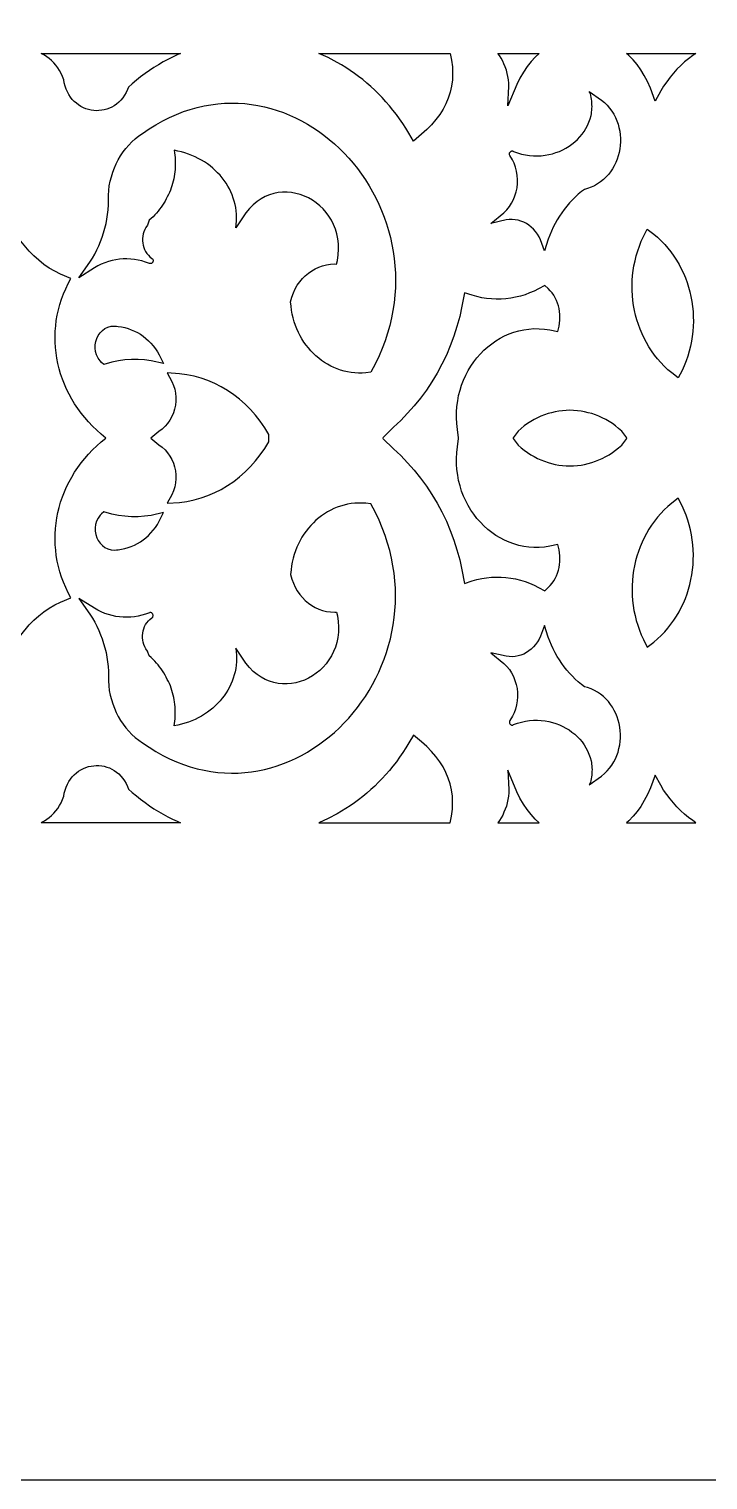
# Model space of a CAD drawing. Extents: x -1917 to -261, y -485 to 605.
# Drawn here: x -1077 to -1004.7, y -484.9 to -330.3 of the extents above; entities that cross this region are included whole.
import ezdxf

# ---------------------------------------------------------------- set-up
doc = ezdxf.new("R2010")
doc.units = 0
doc.layers.add('LAYER_1', color=18, linetype='CONTINUOUS')

msp = doc.modelspace()

# ---------------------------------------------------------------- linework, layer by layer
at = {"layer": 'LAYER_1'}
for points in [[(-1916.61, -484.86), (-721.61, -484.86), (-721.61, 605.14), (-1916.61, 605.14)], [(-1075.74, -332.89), (-1060.87, -332.89), (-1061.24, -333.05), (-1061.74, -333.29), (-1062.24, -333.54), (-1062.74, -333.8), (-1063.23, -334.09), (-1063.71, -334.39), (-1064.19, -334.7), (-1064.66, -335.04), (-1065.13, -335.38), (-1065.59, -335.75), (-1066.04, -336.13), (-1066.44, -336.48), (-1066.53, -336.73), (-1066.68, -337.05), (-1066.85, -337.35), (-1067.03, -337.62), (-1067.24, -337.86), (-1067.46, -338.09), (-1067.69, -338.28), (-1067.94, -338.46), (-1068.19, -338.6), (-1068.46, -338.73), (-1068.73, -338.83), (-1069, -338.9), (-1069.28, -338.95), (-1069.57, -338.98), (-1069.85, -338.99), (-1070.13, -338.97), (-1070.41, -338.93), (-1070.69, -338.86), (-1070.96, -338.78), (-1071.23, -338.67), (-1071.49, -338.53), (-1071.74, -338.38), (-1071.97, -338.2), (-1072.2, -338), (-1072.41, -337.78), (-1072.6, -337.54), (-1072.77, -337.28), (-1072.93, -336.99), (-1073.06, -336.69), (-1073.18, -336.36), (-1073.26, -336.02), (-1073.32, -335.7), (-1073.45, -335.36), (-1073.6, -335.03), (-1073.77, -334.71), (-1073.96, -334.42), (-1074.16, -334.14), (-1074.38, -333.89), (-1074.61, -333.66), (-1074.86, -333.44), (-1075.11, -333.25), (-1075.38, -333.08), (-1075.65, -332.93)], [(-1046.15, -332.89), (-1032.17, -332.89), (-1032.03, -333.59), (-1031.94, -334.32), (-1031.91, -335.03), (-1031.94, -335.72), (-1032.02, -336.38), (-1032.17, -337.03), (-1032.37, -337.65), (-1032.62, -338.25), (-1032.93, -338.83), (-1033.29, -339.4), (-1033.7, -339.94), (-1034.16, -340.48), (-1034.67, -341), (-1035.22, -341.5), (-1036.07, -342.22), (-1036.56, -341.38), (-1036.88, -340.86), (-1037.21, -340.36), (-1037.55, -339.87), (-1037.9, -339.39), (-1038.26, -338.92), (-1038.63, -338.47), (-1039.01, -338.03), (-1039.4, -337.6), (-1039.8, -337.19), (-1040.21, -336.8), (-1040.62, -336.41), (-1041.05, -336.04), (-1041.48, -335.68), (-1041.92, -335.34), (-1042.36, -335.01), (-1042.82, -334.7), (-1043.28, -334.4), (-1043.74, -334.11), (-1044.21, -333.84), (-1045.17, -333.33)], [(-1027.09, -332.89), (-1022.69, -332.89), (-1023.11, -333.28), (-1023.55, -333.76), (-1023.97, -334.29), (-1024.37, -334.88), (-1024.74, -335.51), (-1025.08, -336.19), (-1026.03, -338.47), (-1025.94, -336.42), (-1025.94, -336.06), (-1025.97, -335.7), (-1026.03, -335.35), (-1026.1, -335.01), (-1026.19, -334.67), (-1026.31, -334.33), (-1026.44, -334.01), (-1026.58, -333.7), (-1026.75, -333.4), (-1026.93, -333.12)], [(-1013.39, -332.89), (-1006, -332.89), (-1006.34, -333.12), (-1006.78, -333.45), (-1007.21, -333.8), (-1007.62, -334.17), (-1008.02, -334.57), (-1008.4, -334.99), (-1008.76, -335.43), (-1009.11, -335.9), (-1009.44, -336.38), (-1009.75, -336.87), (-1010.35, -337.96), (-1010.85, -336.59), (-1011.16, -335.89), (-1011.5, -335.24), (-1011.87, -334.64), (-1012.27, -334.08), (-1012.7, -333.57), (-1013.14, -333.11)], [(-1025.42, -343.34), (-1024.99, -343.49), (-1024.57, -343.62), (-1024.15, -343.71), (-1023.72, -343.77), (-1023.3, -343.8), (-1022.89, -343.81), (-1022.48, -343.79), (-1022.07, -343.74), (-1021.67, -343.67), (-1021.29, -343.58), (-1020.91, -343.46), (-1020.54, -343.32), (-1020.18, -343.16), (-1019.84, -342.97), (-1019.51, -342.77), (-1019.2, -342.55), (-1018.9, -342.31), (-1018.62, -342.05), (-1018.36, -341.78), (-1018.12, -341.49), (-1017.9, -341.19), (-1017.71, -340.88), (-1017.54, -340.55), (-1017.39, -340.21), (-1017.27, -339.86), (-1017.17, -339.5), (-1017.14, -339.31), (-1017.11, -339.13), (-1017.09, -338.94), (-1017.07, -338.75), (-1017.06, -338.56), (-1017.07, -338.36), (-1017.07, -338.17), (-1017.09, -337.97), (-1017.12, -337.77), (-1017.15, -337.57), (-1017.19, -337.37), (-1017.24, -337.17), (-1017.36, -336.94), (-1016.07, -337.86), (-1015.75, -338.12), (-1015.47, -338.41), (-1015.2, -338.71), (-1014.97, -339.03), (-1014.76, -339.36), (-1014.58, -339.71), (-1014.43, -340.06), (-1014.3, -340.42), (-1014.2, -340.79), (-1014.12, -341.17), (-1014.07, -341.55), (-1014.05, -341.93), (-1014.04, -342.31), (-1014.07, -342.69), (-1014.11, -343.07), (-1014.18, -343.44), (-1014.28, -343.81), (-1014.4, -344.17), (-1014.54, -344.52), (-1014.7, -344.86), (-1014.89, -345.18), (-1015.1, -345.5), (-1015.33, -345.79), (-1015.58, -346.07), (-1015.86, -346.33), (-1016.15, -346.57), (-1016.47, -346.79), (-1016.81, -346.98), (-1017.17, -347.15), (-1017.55, -347.29), (-1017.88, -347.38), (-1018.19, -347.61), (-1018.53, -347.89), (-1018.85, -348.19), (-1019.16, -348.5), (-1019.46, -348.82), (-1019.75, -349.16), (-1020.03, -349.5), (-1020.29, -349.86), (-1020.54, -350.23), (-1020.77, -350.61), (-1020.99, -351.01), (-1021.2, -351.41), (-1021.39, -351.82), (-1021.57, -352.24), (-1021.73, -352.67), (-1022.14, -353.92), (-1022.56, -352.76), (-1022.71, -352.44), (-1022.88, -352.15), (-1023.08, -351.87), (-1023.3, -351.62), (-1023.54, -351.39), (-1023.79, -351.19), (-1024.06, -351.01), (-1024.34, -350.87), (-1024.64, -350.75), (-1024.94, -350.66), (-1025.25, -350.6), (-1025.57, -350.58), (-1025.89, -350.58), (-1026.22, -350.62), (-1027.83, -351), (-1026.45, -349.86), (-1026.14, -349.55), (-1025.87, -349.21), (-1025.63, -348.84), (-1025.43, -348.45), (-1025.27, -348.05), (-1025.14, -347.63), (-1025.05, -347.2), (-1025.01, -346.76), (-1025, -346.32), (-1025.03, -345.88), (-1025.1, -345.44), (-1025.21, -345), (-1025.37, -344.58), (-1025.53, -344.24), (-1025.82, -343.76), (-1025.85, -343.7), (-1025.86, -343.65), (-1025.87, -343.59), (-1025.86, -343.53), (-1025.85, -343.48), (-1025.82, -343.44), (-1025.79, -343.39), (-1025.76, -343.36), (-1025.68, -343.3), (-1025.63, -343.29), (-1025.59, -343.28), (-1025.54, -343.28), (-1025.5, -343.29), (-1025.46, -343.31)], [(-1064.21, -350.67), (-1064.4, -351.17), (-1064.57, -351.43), (-1064.69, -351.65), (-1064.79, -351.88), (-1064.86, -352.11), (-1064.91, -352.35), (-1064.93, -352.6), (-1064.93, -352.84), (-1064.91, -353.09), (-1064.87, -353.32), (-1064.8, -353.56), (-1064.71, -353.78), (-1064.6, -354), (-1064.46, -354.2), (-1064.31, -354.39), (-1064.14, -354.56), (-1063.93, -354.72), (-1063.88, -354.76), (-1063.85, -354.81), (-1063.82, -354.86), (-1063.81, -354.91), (-1063.81, -354.96), (-1063.81, -355.01), (-1063.82, -355.07), (-1063.84, -355.11), (-1063.87, -355.16), (-1063.9, -355.2), (-1063.94, -355.23), (-1063.99, -355.26), (-1064.03, -355.27), (-1064.09, -355.28), (-1064.14, -355.28), (-1064.2, -355.26), (-1064.6, -355.11), (-1064.99, -355), (-1065.39, -354.9), (-1065.79, -354.84), (-1066.19, -354.79), (-1066.59, -354.78), (-1066.99, -354.78), (-1067.39, -354.82), (-1067.78, -354.87), (-1068.18, -354.96), (-1068.57, -355.06), (-1068.95, -355.19), (-1069.33, -355.35), (-1069.7, -355.53), (-1070.06, -355.73), (-1071.71, -356.8), (-1070.53, -355.11), (-1070.26, -354.69), (-1070.02, -354.27), (-1069.79, -353.83), (-1069.58, -353.38), (-1069.39, -352.92), (-1069.22, -352.46), (-1069.07, -351.99), (-1068.93, -351.51), (-1068.82, -351.02), (-1068.73, -350.53), (-1068.66, -350.04), (-1068.6, -349.54), (-1068.57, -349.03), (-1068.56, -348.53), (-1068.57, -348), (-1068.53, -347.49), (-1068.47, -346.99), (-1068.37, -346.5), (-1068.25, -346.02), (-1068.11, -345.54), (-1067.93, -345.09), (-1067.74, -344.64), (-1067.52, -344.21), (-1067.27, -343.79), (-1067, -343.39), (-1066.71, -343.01), (-1066.4, -342.65), (-1066.06, -342.3), (-1065.71, -341.98), (-1065.33, -341.68), (-1064.94, -341.42), (-1064.23, -340.93), (-1063.5, -340.48), (-1062.78, -340.07), (-1062.05, -339.7), (-1061.31, -339.38), (-1060.58, -339.09), (-1059.85, -338.85), (-1059.11, -338.64), (-1058.38, -338.48), (-1057.65, -338.35), (-1056.92, -338.25), (-1056.19, -338.2), (-1055.47, -338.18), (-1054.75, -338.19), (-1054.04, -338.24), (-1053.34, -338.32), (-1052.64, -338.43), (-1051.95, -338.57), (-1051.26, -338.75), (-1050.59, -338.96), (-1049.92, -339.19), (-1049.27, -339.46), (-1048.63, -339.75), (-1048, -340.07), (-1047.38, -340.41), (-1046.78, -340.78), (-1046.18, -341.18), (-1045.61, -341.6), (-1045.05, -342.05), (-1044.5, -342.51), (-1043.97, -343), (-1043.46, -343.51), (-1042.97, -344.04), (-1042.5, -344.59), (-1042.04, -345.16), (-1041.61, -345.75), (-1041.2, -346.36), (-1040.81, -346.98), (-1040.44, -347.62), (-1040.09, -348.28), (-1039.77, -348.94), (-1039.47, -349.63), (-1039.2, -350.33), (-1038.95, -351.04), (-1038.73, -351.76), (-1038.54, -352.49), (-1038.37, -353.23), (-1038.24, -353.99), (-1038.13, -354.75), (-1038.05, -355.52), (-1038.01, -356.29), (-1037.99, -357.08), (-1038.01, -357.87), (-1038.06, -358.66), (-1038.15, -359.46), (-1038.27, -360.27), (-1038.42, -361.07), (-1038.61, -361.88), (-1038.84, -362.69), (-1039.1, -363.5), (-1039.4, -364.31), (-1039.74, -365.12), (-1040.12, -365.92), (-1040.61, -366.86), (-1041.16, -366.93), (-1041.55, -366.95), (-1041.95, -366.95), (-1042.33, -366.93), (-1042.72, -366.88), (-1043.1, -366.82), (-1043.47, -366.73), (-1043.84, -366.62), (-1044.2, -366.5), (-1044.55, -366.35), (-1044.89, -366.19), (-1045.22, -366.01), (-1045.55, -365.81), (-1045.86, -365.59), (-1046.17, -365.36), (-1046.46, -365.11), (-1046.74, -364.85), (-1047.01, -364.57), (-1047.27, -364.27), (-1047.51, -363.97), (-1047.74, -363.65), (-1047.95, -363.31), (-1048.15, -362.97), (-1048.33, -362.61), (-1048.5, -362.24), (-1048.65, -361.86), (-1048.78, -361.47), (-1048.89, -361.07), (-1048.99, -360.66), (-1049.07, -360.25), (-1049.12, -359.82), (-1049.16, -359.34), (-1049.03, -358.84), (-1048.87, -358.4), (-1048.67, -357.98), (-1048.45, -357.59), (-1048.19, -357.22), (-1047.91, -356.88), (-1047.6, -356.57), (-1047.27, -356.29), (-1046.91, -356.04), (-1046.54, -355.83), (-1046.15, -355.65), (-1045.75, -355.51), (-1045.33, -355.4), (-1044.9, -355.34), (-1044.46, -355.32), (-1044.28, -355.33), (-1044.18, -354.94), (-1044.09, -354.33), (-1044.05, -353.75), (-1044.07, -353.18), (-1044.13, -352.63), (-1044.24, -352.1), (-1044.39, -351.6), (-1044.58, -351.12), (-1044.81, -350.66), (-1045.08, -350.23), (-1045.38, -349.83), (-1045.71, -349.46), (-1046.06, -349.12), (-1046.44, -348.81), (-1046.84, -348.53), (-1047.26, -348.29), (-1047.7, -348.09), (-1048.15, -347.93), (-1048.61, -347.8), (-1049.07, -347.72), (-1049.54, -347.67), (-1050.01, -347.68), (-1050.49, -347.72), (-1050.95, -347.81), (-1051.42, -347.95), (-1051.87, -348.14), (-1052.31, -348.38), (-1052.74, -348.67), (-1053.15, -349.02), (-1053.55, -349.42), (-1053.92, -349.88), (-1055, -351.47), (-1055, -351.47), (-1054.95, -351.11), (-1054.93, -350.74), (-1054.92, -350.38), (-1054.93, -350.02), (-1054.96, -349.67), (-1055.01, -349.32), (-1055.08, -348.97), (-1055.17, -348.63), (-1055.27, -348.3), (-1055.39, -347.97), (-1055.53, -347.64), (-1055.68, -347.33), (-1055.85, -347.02), (-1056.04, -346.72), (-1056.24, -346.43), (-1056.45, -346.14), (-1056.68, -345.87), (-1056.93, -345.6), (-1057.18, -345.35), (-1057.45, -345.11), (-1057.74, -344.88), (-1058.03, -344.66), (-1058.34, -344.45), (-1058.66, -344.25), (-1058.99, -344.07), (-1059.33, -343.9), (-1059.68, -343.75), (-1060.04, -343.61), (-1060.41, -343.49), (-1060.79, -343.38), (-1061.18, -343.29), (-1061.57, -343.21), (-1061.53, -343.47), (-1061.49, -343.72), (-1061.47, -343.98), (-1061.45, -344.23), (-1061.44, -344.49), (-1061.44, -344.74), (-1061.45, -344.99), (-1061.46, -345.25), (-1061.49, -345.5), (-1061.52, -345.75), (-1061.56, -346), (-1061.61, -346.25), (-1061.67, -346.49), (-1061.73, -346.74), (-1061.81, -346.98), (-1061.89, -347.22), (-1061.97, -347.46), (-1062.07, -347.7), (-1062.17, -347.93), (-1062.29, -348.17), (-1062.41, -348.39), (-1062.53, -348.62), (-1062.67, -348.84), (-1062.81, -349.06), (-1062.96, -349.28), (-1063.11, -349.49), (-1063.28, -349.7), (-1063.45, -349.9), (-1063.63, -350.1), (-1063.81, -350.3), (-1064.01, -350.49)], [(-1012.68, -356.03), (-1012.6, -355.5), (-1012.49, -354.97), (-1012.36, -354.45), (-1012.2, -353.93), (-1012.02, -353.41), (-1011.82, -352.9), (-1011.59, -352.4), (-1011.18, -351.6), (-1010.49, -352.13), (-1010.08, -352.48), (-1009.7, -352.85), (-1009.33, -353.23), (-1008.99, -353.63), (-1008.66, -354.04), (-1008.35, -354.47), (-1008.07, -354.91), (-1007.8, -355.36), (-1007.56, -355.82), (-1007.33, -356.3), (-1007.13, -356.78), (-1006.95, -357.28), (-1006.79, -357.78), (-1006.65, -358.28), (-1006.53, -358.8), (-1006.43, -359.32), (-1006.36, -359.84), (-1006.31, -360.37), (-1006.28, -360.9), (-1006.27, -361.43), (-1006.29, -361.96), (-1006.32, -362.5), (-1006.39, -363.03), (-1006.47, -363.56), (-1006.58, -364.09), (-1006.71, -364.61), (-1006.87, -365.13), (-1007.05, -365.65), (-1007.25, -366.16), (-1007.48, -366.66), (-1007.89, -367.46), (-1008.58, -366.93), (-1008.99, -366.58), (-1009.37, -366.21), (-1009.74, -365.83), (-1010.08, -365.43), (-1010.41, -365.02), (-1010.72, -364.59), (-1011, -364.15), (-1011.27, -363.7), (-1011.51, -363.24), (-1011.74, -362.76), (-1011.94, -362.28), (-1012.12, -361.78), (-1012.28, -361.28), (-1012.42, -360.77), (-1012.54, -360.26), (-1012.64, -359.74), (-1012.71, -359.22), (-1012.76, -358.69), (-1012.79, -358.16), (-1012.8, -357.63), (-1012.78, -357.09), (-1012.74, -356.56)], [(-1039.3, -373.87), (-1039.33, -373.9), (-1038.22, -375.02), (-1037.44, -375.74), (-1036.7, -376.5), (-1036, -377.29), (-1035.33, -378.12), (-1034.7, -378.98), (-1034.11, -379.87), (-1033.56, -380.79), (-1033.05, -381.74), (-1032.58, -382.71), (-1032.16, -383.71), (-1031.78, -384.73), (-1031.45, -385.77), (-1031.16, -386.83), (-1030.92, -387.91), (-1030.66, -389.35), (-1029.83, -389.07), (-1029.32, -388.93), (-1028.81, -388.82), (-1028.29, -388.74), (-1027.78, -388.69), (-1027.26, -388.67), (-1026.74, -388.68), (-1026.23, -388.71), (-1025.72, -388.78), (-1025.21, -388.87), (-1024.7, -388.99), (-1024.2, -389.14), (-1023.71, -389.32), (-1023.22, -389.53), (-1022.75, -389.77), (-1022.09, -390.14), (-1021.72, -389.79), (-1021.51, -389.56), (-1021.32, -389.32), (-1021.15, -389.07), (-1021, -388.81), (-1020.86, -388.53), (-1020.75, -388.25), (-1020.65, -387.95), (-1020.58, -387.66), (-1020.53, -387.35), (-1020.49, -387.04), (-1020.48, -386.73), (-1020.49, -386.42), (-1020.52, -386.1), (-1020.57, -385.79), (-1020.71, -385.2), (-1021.57, -385.39), (-1022.14, -385.48), (-1022.7, -385.52), (-1023.26, -385.52), (-1023.81, -385.48), (-1024.34, -385.41), (-1024.87, -385.3), (-1025.39, -385.15), (-1025.89, -384.97), (-1026.38, -384.75), (-1026.85, -384.5), (-1027.31, -384.23), (-1027.75, -383.92), (-1028.17, -383.59), (-1028.58, -383.22), (-1028.96, -382.84), (-1029.32, -382.42), (-1029.66, -381.99), (-1029.97, -381.53), (-1030.26, -381.05), (-1030.52, -380.56), (-1030.75, -380.04), (-1030.95, -379.51), (-1031.12, -378.96), (-1031.27, -378.4), (-1031.37, -377.82), (-1031.45, -377.23), (-1031.49, -376.64), (-1031.49, -376.03), (-1031.46, -375.41), (-1031.39, -374.79), (-1031.27, -373.9), (-1031.27, -373.87), (-1031.27, -373.83), (-1031.39, -372.95), (-1031.46, -372.32), (-1031.49, -371.71), (-1031.49, -371.1), (-1031.45, -370.5), (-1031.37, -369.91), (-1031.27, -369.34), (-1031.12, -368.78), (-1030.95, -368.23), (-1030.75, -367.69), (-1030.52, -367.18), (-1030.26, -366.68), (-1029.97, -366.2), (-1029.66, -365.75), (-1029.32, -365.31), (-1028.96, -364.9), (-1028.58, -364.51), (-1028.17, -364.15), (-1027.75, -363.81), (-1027.31, -363.51), (-1026.85, -363.23), (-1026.38, -362.98), (-1025.89, -362.77), (-1025.39, -362.59), (-1024.87, -362.44), (-1024.34, -362.33), (-1023.81, -362.25), (-1023.26, -362.21), (-1022.7, -362.22), (-1022.14, -362.26), (-1021.57, -362.34), (-1020.71, -362.53), (-1020.57, -361.94), (-1020.52, -361.63), (-1020.49, -361.32), (-1020.48, -361), (-1020.49, -360.69), (-1020.53, -360.38), (-1020.58, -360.08), (-1020.65, -359.78), (-1020.75, -359.49), (-1020.86, -359.2), (-1021, -358.93), (-1021.15, -358.66), (-1021.32, -358.41), (-1021.51, -358.17), (-1021.72, -357.94), (-1022.09, -357.6), (-1022.75, -357.97), (-1023.22, -358.2), (-1023.71, -358.41), (-1024.2, -358.59), (-1024.7, -358.74), (-1025.21, -358.86), (-1025.72, -358.96), (-1026.23, -359.02), (-1026.74, -359.06), (-1027.26, -359.07), (-1027.78, -359.04), (-1028.29, -358.99), (-1028.81, -358.91), (-1029.32, -358.8), (-1029.83, -358.66), (-1030.66, -358.38), (-1030.92, -359.83), (-1031.16, -360.91), (-1031.45, -361.97), (-1031.78, -363.01), (-1032.16, -364.03), (-1032.58, -365.02), (-1033.05, -366), (-1033.56, -366.94), (-1034.11, -367.86), (-1034.7, -368.75), (-1035.33, -369.61), (-1036, -370.44), (-1036.7, -371.23), (-1037.44, -371.99), (-1038.22, -372.71), (-1039.33, -373.83)], [(-1068.19, -365.78), (-1069.04, -366.03), (-1069.3, -365.8), (-1069.44, -365.65), (-1069.66, -365.34), (-1069.83, -365), (-1069.93, -364.65), (-1069.97, -364.29), (-1069.96, -363.94), (-1069.9, -363.59), (-1069.79, -363.26), (-1069.64, -362.95), (-1069.44, -362.66), (-1069.2, -362.41), (-1068.93, -362.21), (-1068.61, -362.05), (-1068.27, -361.96), (-1067.91, -361.93), (-1067.71, -361.95), (-1067.53, -361.98), (-1067.18, -362.02), (-1066.82, -362.1), (-1066.47, -362.2), (-1066.13, -362.32), (-1065.79, -362.46), (-1065.47, -362.63), (-1065.16, -362.81), (-1064.86, -363.02), (-1064.57, -363.25), (-1064.29, -363.5), (-1064.03, -363.76), (-1063.79, -364.05), (-1063.56, -364.35), (-1063.35, -364.67), (-1063.16, -365.01), (-1062.7, -365.93), (-1064.01, -365.64), (-1064.71, -365.53), (-1065.41, -365.48), (-1066.11, -365.48), (-1066.81, -365.53), (-1067.5, -365.63)], [(-1064.06, -373.87), (-1063.18, -374.59), (-1062.84, -374.84), (-1062.53, -375.12), (-1062.26, -375.44), (-1062.02, -375.78), (-1061.81, -376.15), (-1061.65, -376.54), (-1061.52, -376.94), (-1061.43, -377.36), (-1061.39, -377.79), (-1061.38, -378.21), (-1061.42, -378.64), (-1061.5, -379.07), (-1061.63, -379.49), (-1061.8, -379.9), (-1062.32, -380.81), (-1060.98, -380.72), (-1060.21, -380.61), (-1059.44, -380.45), (-1058.69, -380.24), (-1057.96, -379.99), (-1057.24, -379.68), (-1056.55, -379.33), (-1055.87, -378.93), (-1055.22, -378.49), (-1054.59, -378), (-1054, -377.47), (-1053.43, -376.91), (-1052.89, -376.3), (-1052.39, -375.65), (-1051.92, -374.97), (-1051.49, -374.26), (-1051.49, -373.87), (-1051.49, -373.48), (-1051.92, -372.77), (-1052.39, -372.08), (-1052.89, -371.44), (-1053.43, -370.83), (-1054, -370.26), (-1054.59, -369.73), (-1055.22, -369.25), (-1055.87, -368.81), (-1056.55, -368.41), (-1057.24, -368.06), (-1057.96, -367.75), (-1058.69, -367.49), (-1059.44, -367.28), (-1060.21, -367.12), (-1060.98, -367.02), (-1062.32, -366.92), (-1061.8, -367.84), (-1061.63, -368.25), (-1061.5, -368.66), (-1061.42, -369.09), (-1061.38, -369.52), (-1061.39, -369.95), (-1061.43, -370.37), (-1061.52, -370.79), (-1061.65, -371.19), (-1061.81, -371.58), (-1062.02, -371.95), (-1062.26, -372.3), (-1062.53, -372.61), (-1062.84, -372.9), (-1063.18, -373.15)], [(-1025.45, -373.87), (-1025.47, -373.9), (-1024.93, -374.62), (-1024.61, -374.9), (-1024.28, -375.17), (-1023.94, -375.41), (-1023.59, -375.64), (-1023.23, -375.84), (-1022.87, -376.03), (-1022.5, -376.2), (-1022.13, -376.34), (-1021.75, -376.47), (-1021.37, -376.58), (-1020.98, -376.67), (-1020.59, -376.74), (-1020.2, -376.79), (-1019.81, -376.82), (-1019.42, -376.83), (-1019.03, -376.82), (-1018.63, -376.79), (-1018.24, -376.74), (-1017.86, -376.67), (-1017.47, -376.58), (-1017.09, -376.47), (-1016.71, -376.34), (-1016.34, -376.2), (-1015.97, -376.03), (-1015.6, -375.84), (-1015.25, -375.64), (-1014.9, -375.41), (-1014.56, -375.17), (-1014.23, -374.9), (-1013.91, -374.62), (-1013.36, -373.9), (-1013.39, -373.87), (-1013.36, -373.83), (-1013.91, -373.12), (-1014.23, -372.83), (-1014.56, -372.57), (-1014.9, -372.32), (-1015.25, -372.1), (-1015.6, -371.89), (-1015.97, -371.7), (-1016.34, -371.54), (-1016.71, -371.39), (-1017.09, -371.26), (-1017.47, -371.16), (-1017.86, -371.07), (-1018.24, -371), (-1018.63, -370.95), (-1019.03, -370.92), (-1019.42, -370.91), (-1019.81, -370.92), (-1020.2, -370.95), (-1020.59, -371), (-1020.98, -371.07), (-1021.37, -371.16), (-1021.75, -371.26), (-1022.13, -371.39), (-1022.5, -371.54), (-1022.87, -371.7), (-1023.23, -371.89), (-1023.59, -372.1), (-1023.94, -372.32), (-1024.28, -372.57), (-1024.61, -372.83), (-1024.93, -373.12), (-1025.47, -373.83)], [(-1064.21, -397.06), (-1064.4, -396.56), (-1064.57, -396.31), (-1064.69, -396.09), (-1064.79, -395.86), (-1064.86, -395.62), (-1064.91, -395.38), (-1064.93, -395.14), (-1064.93, -394.89), (-1064.91, -394.65), (-1064.87, -394.41), (-1064.8, -394.18), (-1064.71, -393.95), (-1064.6, -393.74), (-1064.46, -393.54), (-1064.31, -393.35), (-1064.14, -393.18), (-1063.93, -393.02), (-1063.88, -392.97), (-1063.85, -392.93), (-1063.82, -392.88), (-1063.81, -392.82), (-1063.81, -392.77), (-1063.81, -392.72), (-1063.82, -392.67), (-1063.84, -392.62), (-1063.87, -392.58), (-1063.9, -392.54), (-1063.94, -392.5), (-1063.99, -392.48), (-1064.03, -392.46), (-1064.09, -392.45), (-1064.14, -392.46), (-1064.2, -392.47), (-1064.6, -392.62), (-1064.99, -392.74), (-1065.39, -392.83), (-1065.79, -392.9), (-1066.19, -392.94), (-1066.59, -392.96), (-1066.99, -392.95), (-1067.39, -392.92), (-1067.78, -392.86), (-1068.18, -392.78), (-1068.57, -392.67), (-1068.95, -392.54), (-1069.33, -392.39), (-1069.7, -392.21), (-1070.06, -392), (-1071.71, -390.94), (-1070.53, -392.63), (-1070.26, -393.04), (-1070.02, -393.47), (-1069.79, -393.91), (-1069.58, -394.35), (-1069.39, -394.81), (-1069.22, -395.27), (-1069.07, -395.75), (-1068.93, -396.23), (-1068.82, -396.71), (-1068.73, -397.2), (-1068.66, -397.7), (-1068.6, -398.2), (-1068.57, -398.7), (-1068.56, -399.21), (-1068.57, -399.74), (-1068.53, -400.25), (-1068.47, -400.75), (-1068.37, -401.24), (-1068.25, -401.72), (-1068.11, -402.19), (-1067.93, -402.65), (-1067.74, -403.1), (-1067.52, -403.53), (-1067.27, -403.94), (-1067, -404.34), (-1066.71, -404.73), (-1066.4, -405.09), (-1066.06, -405.43), (-1065.71, -405.75), (-1065.33, -406.05), (-1064.94, -406.32), (-1064.23, -406.81), (-1063.5, -407.26), (-1062.78, -407.67), (-1062.05, -408.03), (-1061.31, -408.36), (-1060.58, -408.64), (-1059.85, -408.89), (-1059.11, -409.09), (-1058.38, -409.26), (-1057.65, -409.39), (-1056.92, -409.48), (-1056.19, -409.54), (-1055.47, -409.56), (-1054.75, -409.55), (-1054.04, -409.5), (-1053.34, -409.42), (-1052.64, -409.3), (-1051.95, -409.16), (-1051.26, -408.98), (-1050.59, -408.78), (-1049.92, -408.54), (-1049.27, -408.28), (-1048.63, -407.99), (-1048, -407.67), (-1047.38, -407.32), (-1046.78, -406.95), (-1046.18, -406.55), (-1045.61, -406.13), (-1045.05, -405.69), (-1044.5, -405.22), (-1043.97, -404.73), (-1043.46, -404.22), (-1042.97, -403.69), (-1042.5, -403.14), (-1042.04, -402.57), (-1041.61, -401.98), (-1041.2, -401.38), (-1040.81, -400.75), (-1040.44, -400.11), (-1040.09, -399.46), (-1039.77, -398.79), (-1039.47, -398.11), (-1039.2, -397.41), (-1038.95, -396.7), (-1038.73, -395.98), (-1038.54, -395.25), (-1038.37, -394.5), (-1038.24, -393.75), (-1038.13, -392.99), (-1038.05, -392.22), (-1038.01, -391.44), (-1037.99, -390.66), (-1038.01, -389.87), (-1038.06, -389.07), (-1038.15, -388.27), (-1038.27, -387.47), (-1038.42, -386.66), (-1038.61, -385.86), (-1038.84, -385.05), (-1039.1, -384.24), (-1039.4, -383.43), (-1039.74, -382.62), (-1040.12, -381.81), (-1040.61, -380.87), (-1041.16, -380.81), (-1041.55, -380.79), (-1041.95, -380.79), (-1042.33, -380.81), (-1042.72, -380.85), (-1043.1, -380.92), (-1043.47, -381), (-1043.84, -381.11), (-1044.2, -381.24), (-1044.55, -381.38), (-1044.89, -381.55), (-1045.22, -381.73), (-1045.55, -381.93), (-1045.86, -382.14), (-1046.17, -382.38), (-1046.46, -382.62), (-1046.74, -382.89), (-1047.01, -383.17), (-1047.27, -383.46), (-1047.51, -383.77), (-1047.74, -384.09), (-1047.95, -384.42), (-1048.15, -384.77), (-1048.33, -385.12), (-1048.5, -385.49), (-1048.65, -385.87), (-1048.78, -386.26), (-1048.89, -386.66), (-1048.99, -387.07), (-1049.07, -387.49), (-1049.12, -387.91), (-1049.16, -388.4), (-1049.03, -388.9), (-1048.87, -389.34), (-1048.67, -389.76), (-1048.45, -390.15), (-1048.19, -390.52), (-1047.91, -390.86), (-1047.6, -391.17), (-1047.27, -391.45), (-1046.91, -391.7), (-1046.54, -391.91), (-1046.15, -392.09), (-1045.75, -392.23), (-1045.33, -392.33), (-1044.9, -392.39), (-1044.46, -392.41), (-1044.28, -392.4), (-1044.18, -392.79), (-1044.09, -393.4), (-1044.05, -393.99), (-1044.07, -394.56), (-1044.13, -395.11), (-1044.24, -395.63), (-1044.39, -396.14), (-1044.58, -396.62), (-1044.81, -397.07), (-1045.08, -397.5), (-1045.38, -397.9), (-1045.71, -398.27), (-1046.06, -398.62), (-1046.44, -398.92), (-1046.84, -399.2), (-1047.26, -399.44), (-1047.7, -399.64), (-1048.15, -399.81), (-1048.61, -399.93), (-1049.07, -400.02), (-1049.54, -400.06), (-1050.01, -400.06), (-1050.49, -400.01), (-1050.95, -399.92), (-1051.42, -399.78), (-1051.87, -399.59), (-1052.31, -399.35), (-1052.74, -399.06), (-1053.15, -398.72), (-1053.55, -398.32), (-1053.92, -397.86), (-1055, -396.26), (-1055, -396.26), (-1054.95, -396.63), (-1054.93, -396.99), (-1054.92, -397.35), (-1054.93, -397.71), (-1054.96, -398.07), (-1055.01, -398.42), (-1055.08, -398.76), (-1055.17, -399.1), (-1055.27, -399.44), (-1055.39, -399.77), (-1055.53, -400.09), (-1055.68, -400.41), (-1055.85, -400.72), (-1056.04, -401.02), (-1056.24, -401.31), (-1056.45, -401.59), (-1056.68, -401.87), (-1056.93, -402.13), (-1057.18, -402.39), (-1057.45, -402.63), (-1057.74, -402.86), (-1058.03, -403.08), (-1058.34, -403.29), (-1058.66, -403.48), (-1058.99, -403.66), (-1059.33, -403.83), (-1059.68, -403.99), (-1060.04, -404.12), (-1060.41, -404.25), (-1060.79, -404.36), (-1061.18, -404.45), (-1061.57, -404.52), (-1061.53, -404.27), (-1061.49, -404.01), (-1061.47, -403.76), (-1061.45, -403.5), (-1061.44, -403.25), (-1061.44, -402.99), (-1061.45, -402.74), (-1061.46, -402.49), (-1061.49, -402.24), (-1061.52, -401.98), (-1061.56, -401.74), (-1061.61, -401.49), (-1061.67, -401.24), (-1061.73, -400.99), (-1061.81, -400.75), (-1061.89, -400.51), (-1061.97, -400.27), (-1062.07, -400.03), (-1062.17, -399.8), (-1062.29, -399.57), (-1062.41, -399.34), (-1062.53, -399.12), (-1062.67, -398.89), (-1062.81, -398.67), (-1062.96, -398.46), (-1063.11, -398.25), (-1063.28, -398.04), (-1063.45, -397.83), (-1063.63, -397.64), (-1063.81, -397.44), (-1064.01, -397.25)], [(-1068.19, -381.96), (-1069.04, -381.71), (-1069.3, -381.94), (-1069.44, -382.09), (-1069.66, -382.4), (-1069.83, -382.73), (-1069.93, -383.08), (-1069.97, -383.44), (-1069.96, -383.8), (-1069.9, -384.14), (-1069.79, -384.48), (-1069.64, -384.79), (-1069.44, -385.07), (-1069.2, -385.32), (-1068.93, -385.53), (-1068.61, -385.68), (-1068.27, -385.77), (-1067.91, -385.8), (-1067.71, -385.79), (-1067.53, -385.76), (-1067.18, -385.71), (-1066.82, -385.64), (-1066.47, -385.54), (-1066.13, -385.42), (-1065.79, -385.27), (-1065.47, -385.11), (-1065.16, -384.92), (-1064.86, -384.71), (-1064.57, -384.48), (-1064.29, -384.24), (-1064.03, -383.97), (-1063.79, -383.69), (-1063.56, -383.38), (-1063.35, -383.06), (-1063.16, -382.73), (-1062.7, -381.8), (-1064.01, -382.1), (-1064.71, -382.2), (-1065.41, -382.25), (-1066.11, -382.25), (-1066.81, -382.2), (-1067.5, -382.11)], [(-1012.68, -391.71), (-1012.6, -392.24), (-1012.49, -392.76), (-1012.36, -393.29), (-1012.2, -393.81), (-1012.02, -394.32), (-1011.82, -394.83), (-1011.59, -395.34), (-1011.18, -396.14), (-1010.49, -395.6), (-1010.08, -395.25), (-1009.7, -394.89), (-1009.33, -394.51), (-1008.99, -394.11), (-1008.66, -393.69), (-1008.35, -393.27), (-1008.07, -392.83), (-1007.8, -392.37), (-1007.56, -391.91), (-1007.33, -391.44), (-1007.13, -390.95), (-1006.95, -390.46), (-1006.79, -389.96), (-1006.65, -389.45), (-1006.53, -388.94), (-1006.43, -388.42), (-1006.36, -387.89), (-1006.31, -387.37), (-1006.28, -386.84), (-1006.27, -386.3), (-1006.29, -385.77), (-1006.32, -385.24), (-1006.39, -384.71), (-1006.47, -384.17), (-1006.58, -383.65), (-1006.71, -383.12), (-1006.87, -382.6), (-1007.05, -382.09), (-1007.25, -381.58), (-1007.48, -381.08), (-1007.89, -380.27), (-1008.58, -380.81), (-1008.99, -381.16), (-1009.37, -381.52), (-1009.74, -381.9), (-1010.08, -382.3), (-1010.41, -382.72), (-1010.72, -383.14), (-1011, -383.58), (-1011.27, -384.04), (-1011.51, -384.5), (-1011.74, -384.97), (-1011.94, -385.46), (-1012.12, -385.95), (-1012.28, -386.45), (-1012.42, -386.96), (-1012.54, -387.47), (-1012.64, -387.99), (-1012.71, -388.52), (-1012.76, -389.04), (-1012.79, -389.58), (-1012.8, -390.11), (-1012.78, -390.64), (-1012.74, -391.17)], [(-1025.42, -404.39), (-1024.99, -404.24), (-1024.57, -404.12), (-1024.15, -404.03), (-1023.72, -403.97), (-1023.3, -403.93), (-1022.89, -403.92), (-1022.48, -403.94), (-1022.07, -403.99), (-1021.67, -404.06), (-1021.29, -404.16), (-1020.91, -404.28), (-1020.54, -404.42), (-1020.18, -404.58), (-1019.84, -404.76), (-1019.51, -404.96), (-1019.2, -405.18), (-1018.9, -405.42), (-1018.62, -405.68), (-1018.36, -405.95), (-1018.12, -406.24), (-1017.9, -406.54), (-1017.71, -406.86), (-1017.54, -407.19), (-1017.39, -407.53), (-1017.27, -407.88), (-1017.17, -408.24), (-1017.14, -408.42), (-1017.11, -408.61), (-1017.09, -408.8), (-1017.07, -408.99), (-1017.06, -409.18), (-1017.07, -409.37), (-1017.07, -409.57), (-1017.09, -409.77), (-1017.12, -409.96), (-1017.15, -410.16), (-1017.19, -410.36), (-1017.24, -410.57), (-1017.36, -410.8), (-1016.07, -409.88), (-1015.75, -409.61), (-1015.47, -409.33), (-1015.2, -409.02), (-1014.97, -408.7), (-1014.76, -408.37), (-1014.58, -408.03), (-1014.43, -407.67), (-1014.3, -407.31), (-1014.2, -406.94), (-1014.12, -406.56), (-1014.07, -406.19), (-1014.05, -405.81), (-1014.04, -405.42), (-1014.07, -405.04), (-1014.11, -404.67), (-1014.18, -404.29), (-1014.28, -403.93), (-1014.4, -403.57), (-1014.54, -403.22), (-1014.7, -402.88), (-1014.89, -402.55), (-1015.1, -402.24), (-1015.33, -401.94), (-1015.58, -401.66), (-1015.86, -401.4), (-1016.15, -401.16), (-1016.47, -400.94), (-1016.81, -400.75), (-1017.17, -400.59), (-1017.55, -400.45), (-1017.88, -400.36), (-1018.19, -400.12), (-1018.53, -399.84), (-1018.85, -399.55), (-1019.16, -399.24), (-1019.46, -398.91), (-1019.75, -398.58), (-1020.03, -398.23), (-1020.29, -397.87), (-1020.54, -397.5), (-1020.77, -397.12), (-1020.99, -396.73), (-1021.2, -396.33), (-1021.39, -395.92), (-1021.57, -395.5), (-1021.73, -395.07), (-1022.14, -393.82), (-1022.56, -394.97), (-1022.71, -395.29), (-1022.88, -395.59), (-1023.08, -395.86), (-1023.3, -396.12), (-1023.54, -396.34), (-1023.79, -396.54), (-1024.06, -396.72), (-1024.34, -396.87), (-1024.64, -396.99), (-1024.94, -397.07), (-1025.25, -397.13), (-1025.57, -397.16), (-1025.89, -397.15), (-1026.22, -397.11), (-1027.83, -396.73), (-1026.45, -397.87), (-1026.14, -398.19), (-1025.87, -398.53), (-1025.63, -398.89), (-1025.43, -399.28), (-1025.27, -399.69), (-1025.14, -400.11), (-1025.05, -400.54), (-1025.01, -400.98), (-1025, -401.42), (-1025.03, -401.86), (-1025.1, -402.3), (-1025.21, -402.73), (-1025.37, -403.15), (-1025.53, -403.49), (-1025.82, -403.97), (-1025.85, -404.03), (-1025.86, -404.09), (-1025.87, -404.15), (-1025.86, -404.2), (-1025.85, -404.25), (-1025.82, -404.3), (-1025.79, -404.34), (-1025.76, -404.38), (-1025.68, -404.43), (-1025.63, -404.45), (-1025.59, -404.46), (-1025.54, -404.46), (-1025.5, -404.45), (-1025.46, -404.43)], [(-1046.15, -414.85), (-1032.17, -414.85), (-1032.03, -414.14), (-1031.94, -413.41), (-1031.91, -412.7), (-1031.94, -412.01), (-1032.02, -411.35), (-1032.17, -410.71), (-1032.37, -410.09), (-1032.62, -409.48), (-1032.93, -408.9), (-1033.29, -408.34), (-1033.7, -407.79), (-1034.16, -407.26), (-1034.67, -406.74), (-1035.22, -406.23), (-1036.07, -405.52), (-1036.56, -406.35), (-1036.88, -406.87), (-1037.21, -407.38), (-1037.55, -407.87), (-1037.9, -408.35), (-1038.26, -408.81), (-1038.63, -409.27), (-1039.01, -409.7), (-1039.4, -410.13), (-1039.8, -410.54), (-1040.21, -410.94), (-1040.62, -411.32), (-1041.05, -411.69), (-1041.48, -412.05), (-1041.92, -412.39), (-1042.36, -412.72), (-1042.82, -413.04), (-1043.28, -413.34), (-1043.74, -413.63), (-1044.21, -413.9), (-1045.17, -414.4)], [(-1075.74, -414.85), (-1075.65, -414.8), (-1075.38, -414.65), (-1075.11, -414.48), (-1074.86, -414.29), (-1074.61, -414.08), (-1074.38, -413.84), (-1074.16, -413.59), (-1073.96, -413.32), (-1073.77, -413.02), (-1073.6, -412.71), (-1073.45, -412.37), (-1073.32, -412.03), (-1073.26, -411.71), (-1073.18, -411.37), (-1073.06, -411.05), (-1072.93, -410.74), (-1072.77, -410.46), (-1072.6, -410.19), (-1072.41, -409.95), (-1072.2, -409.73), (-1071.97, -409.53), (-1071.74, -409.36), (-1071.49, -409.2), (-1071.23, -409.07), (-1070.96, -408.96), (-1070.69, -408.87), (-1070.41, -408.81), (-1070.13, -408.77), (-1069.85, -408.75), (-1069.57, -408.75), (-1069.28, -408.78), (-1069, -408.83), (-1068.73, -408.91), (-1068.46, -409.01), (-1068.19, -409.13), (-1067.94, -409.28), (-1067.69, -409.45), (-1067.46, -409.65), (-1067.24, -409.87), (-1067.03, -410.12), (-1066.85, -410.39), (-1066.68, -410.68), (-1066.53, -411), (-1066.44, -411.26), (-1066.04, -411.61), (-1065.59, -411.99), (-1065.13, -412.35), (-1064.66, -412.7), (-1064.19, -413.03), (-1063.71, -413.35), (-1063.23, -413.65), (-1062.74, -413.93), (-1062.24, -414.2), (-1061.74, -414.45), (-1061.24, -414.68), (-1060.87, -414.85)], [(-1027.09, -414.85), (-1022.69, -414.85), (-1023.11, -414.46), (-1023.55, -413.97), (-1023.97, -413.44), (-1024.37, -412.86), (-1024.74, -412.23), (-1025.08, -411.54), (-1026.03, -409.26), (-1025.94, -411.31), (-1025.94, -411.67), (-1025.97, -412.03), (-1026.03, -412.38), (-1026.1, -412.73), (-1026.19, -413.07), (-1026.31, -413.4), (-1026.44, -413.72), (-1026.58, -414.03), (-1026.75, -414.33), (-1026.93, -414.62)], [(-1013.39, -414.85), (-1006, -414.85), (-1006.34, -414.61), (-1006.78, -414.29), (-1007.21, -413.94), (-1007.62, -413.56), (-1008.02, -413.16), (-1008.4, -412.74), (-1008.76, -412.3), (-1009.11, -411.84), (-1009.44, -411.36), (-1009.75, -410.86), (-1010.35, -409.78), (-1010.85, -411.14), (-1011.16, -411.84), (-1011.5, -412.49), (-1011.87, -413.1), (-1012.27, -413.65), (-1012.7, -414.16), (-1013.14, -414.63)]]:
    msp.add_lwpolyline(points, close=True, dxfattribs=at)
msp.add_lwpolyline([(-1077.89, -394.86), (-1076.99, -393.78), (-1076.5, -393.27), (-1075.99, -392.8), (-1075.44, -392.37), (-1074.87, -391.98), (-1074.27, -391.63), (-1073.66, -391.33), (-1072.56, -390.88), (-1072.85, -390.34), (-1073.11, -389.79), (-1073.34, -389.23), (-1073.55, -388.67), (-1073.73, -388.11), (-1073.88, -387.54), (-1074.01, -386.97), (-1074.11, -386.39), (-1074.18, -385.82), (-1074.22, -385.24), (-1074.24, -384.66), (-1074.24, -384.09), (-1074.2, -383.51), (-1074.14, -382.94), (-1074.06, -382.37), (-1073.95, -381.81), (-1073.81, -381.25), (-1073.65, -380.69), (-1073.46, -380.14), (-1073.25, -379.6), (-1073.02, -379.06), (-1072.76, -378.54), (-1072.47, -378.02), (-1072.16, -377.51), (-1071.83, -377.01), (-1071.47, -376.52), (-1071.09, -376.05), (-1070.69, -375.58), (-1070.26, -375.13), (-1069.81, -374.7), (-1069.33, -374.27), (-1068.83, -373.87), (-1069.33, -373.46), (-1069.81, -373.04), (-1070.26, -372.6), (-1070.69, -372.15), (-1071.09, -371.69), (-1071.47, -371.21), (-1071.83, -370.73), (-1072.16, -370.23), (-1072.47, -369.72), (-1072.76, -369.2), (-1073.02, -368.67), (-1073.25, -368.14), (-1073.46, -367.59), (-1073.65, -367.04), (-1073.81, -366.49), (-1073.95, -365.93), (-1074.06, -365.36), (-1074.14, -364.79), (-1074.2, -364.22), (-1074.24, -363.65), (-1074.24, -363.07), (-1074.22, -362.49), (-1074.18, -361.92), (-1074.11, -361.34), (-1074.01, -360.77), (-1073.88, -360.2), (-1073.73, -359.63), (-1073.55, -359.06), (-1073.34, -358.5), (-1073.11, -357.95), (-1072.85, -357.4), (-1072.56, -356.85), (-1073.66, -356.41), (-1074.27, -356.1), (-1074.87, -355.75), (-1075.44, -355.36), (-1075.99, -354.93), (-1076.5, -354.46), (-1076.99, -353.95), (-1077.89, -352.88)], dxfattribs=at)

doc.saveas('drawing.dxf')
